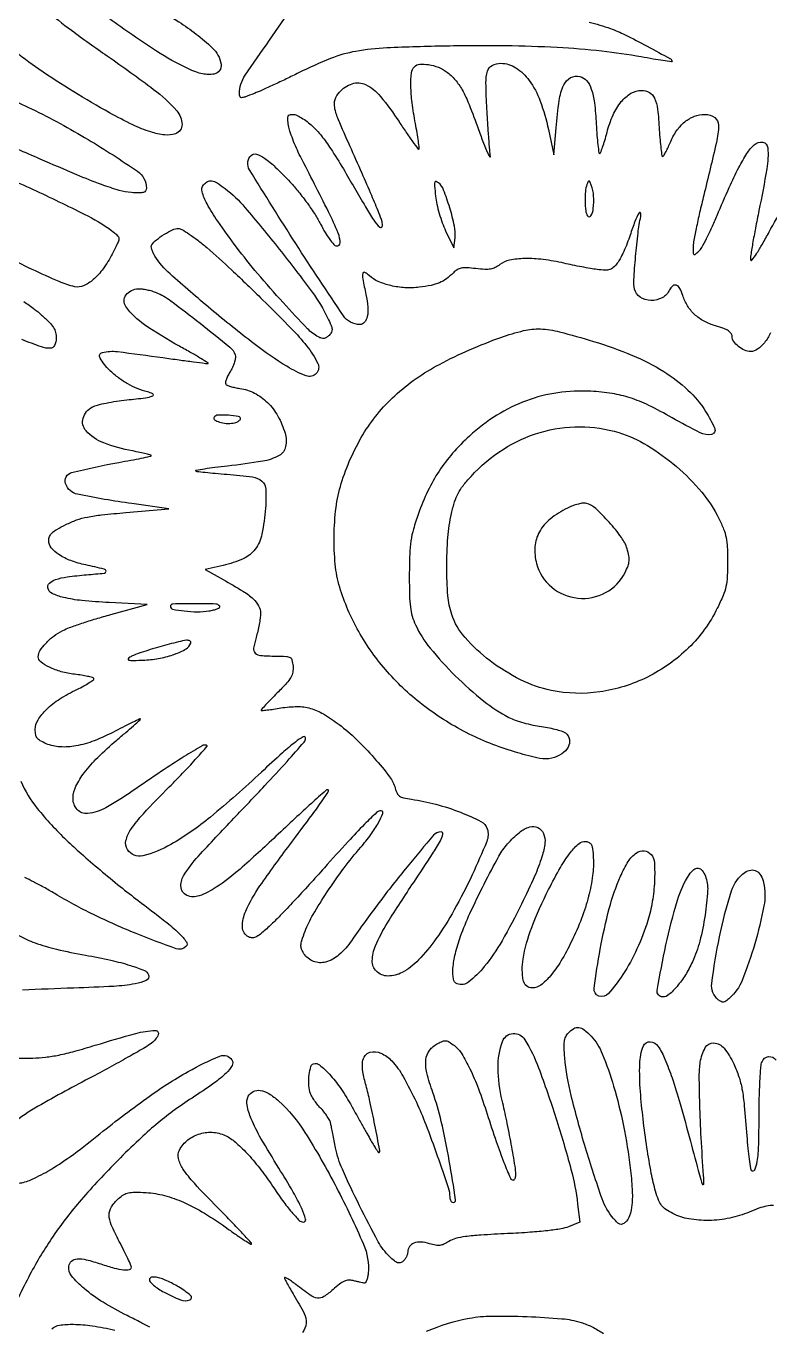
# Model space of a CAD drawing. Header units: inches. Extents: x 0 to 5940, y 0 to 4205.
# Drawn here: x 5421.95 to 5439.72, y 759.13 to 790.22 of the extents above; entities that cross this region are included whole.
import ezdxf

# ---------------------------------------------------------------- set-up
doc = ezdxf.new("R2010")
doc.units = ezdxf.units.IN
doc.header["$LTSCALE"] = 50
doc.header["$MEASUREMENT"] = 0
doc.layers.get('0').update_dxf_attribs({"color": 1})

# ---------------------------------------------------------------- blocks, each defined once
blk = doc.blocks.new('JACZ-COO-GE-001-CAR-LOGO-R00')
at = {"color": 8}
for points in [[(5024.94, 3268.56, -0.03078), (5032.07, 3266.46, -0.028119), (5036.94, 3264.38, -0.007978), (5044.27, 3260.59, -0.002252), (5052.02, 3256.4, -0.273939), (5052.57, 3255.47, -0.457847), (5052.44, 3255.36, -0.000944), (5049.56, 3255.79, -0.004805), (5046.25, 3256.32, -0.002858), (5042.32, 3257.02, 0.018453), (5029.2, 3258.92, 0.013), (5014.35, 3260.13, 0.011247), (4997.26, 3260.69, 0.007121), (4977.33, 3260.62, 0.006005), (4957.66, 3260.02, 0.034361), (4947.28, 3258.87, 0.049683), (4938.9, 3256.47, 0.02133), (4928.27, 3251.71, -0.003744), (4924.15, 3249.69, -0.003446), (4919.89, 3247.68, -0.003441), (4916.07, 3245.93, -0.011374), (4913.52, 3244.86, -0.004883), (4910.35, 3243.65, -0.083217), (4909.26, 3243.44, -0.314959), (4908.75, 3243.77, -0.093807), (4908.57, 3244.74, -0.151324), (4910.49, 3250.93, -0.004254), (4926.65, 3274.09, -0.009052)], [(4835.22, 3282.19, 0.085813), (4838.04, 3278.21, 0.020638), (4844.01, 3272.71, 0.016762), (4852.64, 3265.88, 0.00729), (4864.52, 3257.38, -0.009701), (4879.99, 3246.19, -0.051218), (4887.66, 3239.08, -0.175788), (4889.44, 3234.54, -0.325456), (4887.3, 3231.45, -0.111597), (4883.7, 3231.03, -0.049753), (4879.01, 3232.02, -0.03577), (4873.03, 3234.39, -0.014857), (4865.31, 3238.41, -0.021971), (4841.81, 3252.9, -0.042438), (4824.67, 3266.81, -0.055171)], [(5085.4, 3165.1, -0.056594), (5083.32, 3161.79, -0.069763), (5081.01, 3159.61, -0.155793), (5078.74, 3158.88, -0.106442), (5076.73, 3159.31, -0.065074), (5074.67, 3160.59, -0.067469), (5073.09, 3162.27, -0.155544), (5072.57, 3163.91, 0.150545), (5072.26, 3164.91, 0.101526), (5071.39, 3165.76, 0.056427), (5069.79, 3166.54, 0.015003), (5067.07, 3167.42, -0.052261), (5063.23, 3168.99, -0.063956), (5060.07, 3171.24, -0.066883), (5057.7, 3174.12, -0.065605), (5056.15, 3177.54, 0.049838), (5055.18, 3179.86, 0.170669), (5054, 3180.94, 0.280718), (5052.8, 3180.76, 0.112887), (5051.76, 3179.4, -0.16487), (5049.31, 3176.79, -0.129708), (5045.51, 3175.89, -0.139449), (5041.97, 3177, -0.195974), (5040.11, 3179.7, -0.069412), (5039.87, 3182.75, -0.00604), (5040.44, 3190.5, -0.008584), (5041.25, 3198.36, -0.023288), (5042.17, 3203.88, 0.138009), (5042.1, 3205.06, 0.64322), (5041.62, 3205.11, 0.038102), (5040.22, 3202.17, 0.012802), (5038.63, 3197.68, -0.014608), (5037.64, 3194.92, -0.013756), (5036.47, 3192.17, -0.013865), (5035.3, 3189.79, -0.045501), (5034.35, 3188.32, -0.038256), (5033.01, 3186.87, -0.112028), (5031.84, 3186.18, -0.088449), (5030.33, 3185.99, -0.018421), (5027.66, 3186.22, -0.011112), (5025.44, 3186.54, -0.0048), (5022.51, 3187.06, -0.004747), (5019.39, 3187.67, -0.006272), (5016.57, 3188.29, 0.02581), (5009.71, 3189.52, 0.036562), (5003.52, 3189.85, 0.042341), (4998.47, 3189.32, 0.11983), (4995.28, 3187.86, -0.047858), (4993.69, 3186.85, -0.076409), (4992.18, 3186.34, -0.056195), (4990.26, 3186.23, -0.01566), (4987.26, 3186.48, 0.013962), (4984.22, 3186.76, 0.061766), (4982.42, 3186.64, 0.092965), (4981.09, 3186.13, 0.057313), (4979.77, 3185.08, -0.038523), (4977.45, 3183.09, -0.058119), (4975.14, 3181.78, -0.049846), (4972.34, 3180.92, -0.020796), (4968.42, 3180.29, -0.043507), (4963.67, 3180.15, -0.042694), (4958.94, 3180.83, -0.045747), (4954.79, 3182.2, -0.084363), (4951.82, 3184.14, 0.066716), (4950.28, 3185.23, 0.504642), (4949.6, 3184.9, 0.092845), (4949.61, 3183.1, 0.005797), (4950.66, 3177.87, -0.030383), (4951.3, 3173.68, -0.072608), (4951.13, 3170.54, -0.124653), (4950.2, 3168.61, -0.222199), (4948.64, 3167.88, -0.248685), (4943.19, 3170.77, -0.006312), (4927.32, 3194.81, -0.00557), (4911.92, 3219.41, -0.346357), (4912.49, 3224.2, -0.280999), (4914.2, 3224.61, -0.072988), (4916.85, 3223.31, -0.04156), (4920.49, 3220.34, -0.013006), (4925.44, 3215.31, -0.017892), (4928.26, 3212.05, -0.013184), (4931.16, 3208.26, -0.013387), (4933.75, 3204.48, -0.025711), (4935.58, 3201.3, 0.015816), (4937.09, 3198.53, 0.024345), (4938.6, 3196.25, 0.024506), (4939.95, 3194.58, 0.164387), (4940.87, 3194.06, 0.472784), (4942.08, 3195.07, 0.094718), (4941.45, 3198.25, 0.020779), (4938.2, 3205.45, 0.001699), (4928.84, 3223.88, -0.01405), (4927.52, 3226.64, -0.012682), (4926.32, 3229.57, -0.012822), (4925.37, 3232.25, -0.038858), (4924.91, 3234.13, -0.013961), (4924.62, 3236.31, -0.124538), (4924.76, 3237.26, -0.236057), (4925.3, 3237.73, -0.063004), (4926.46, 3237.88, -0.111153), (4927.56, 3237.63, -0.02655), (4929.22, 3236.73, -0.025996), (4931.07, 3235.47, -0.023147), (4932.84, 3233.98, -0.038741), (4935.84, 3230.75, -0.022317), (4938.94, 3226.45, -0.012164), (4943.15, 3219.69, -0.002287), (4950.48, 3207.13, 0.014806), (4953.25, 3202.63, 0.063889), (4955.3, 3200.25, 0.561615), (4956.06, 3200.48, 0.138019), (4956.03, 3202.13, 0.02396), (4955, 3205.05, 0.003569), (4952.6, 3210.81, 0.003543), (4949.38, 3218.23, 0.001881), (4945.3, 3227.38, -0.00598), (4941.5, 3236.1, -0.051864), (4940.26, 3240.14, -0.125043), (4940.41, 3242.82, -0.106367), (4941.82, 3245.28, -0.131512), (4946.12, 3248.1, -0.19704), (4950.55, 3247.79, -0.106558), (4955.52, 3243.84, -0.026715), (4961.68, 3235.45, 0.00432), (4964.1, 3231.82, 0.007302), (4966.2, 3228.82, 0.002179), (4968.04, 3226.3, 0.459013), (4968.31, 3226.28, 0.231512), (4968.43, 3226.63, 0.002924), (4968.12, 3228.97, 0.007828), (4967.7, 3231.7, 0.004962), (4967.13, 3234.88, -0.015091), (4966.04, 3241.75, -0.027693), (4965.63, 3247.39, -0.03144), (4965.83, 3251.67, -0.167931), (4966.82, 3253.76, -0.182568), (4968.58, 3254.57, -0.057121), (4971.55, 3254.45, -0.053644), (4974.78, 3253.59, -0.068189), (4977.48, 3252.09, -0.055093), (4980.37, 3249.4, -0.051037), (4982.68, 3246.07, -0.032109), (4985, 3241.15, -0.008005), (4988.15, 3232.81, 0.005029), (4989.84, 3228.26, 0.013359), (4991.16, 3225.06, 0.045372), (4991.87, 3223.78, 0.793042), (4992.13, 3223.88, -0.01411), (4991.89, 3225.93, -0.002284), (4991.58, 3229.94, -0.002519), (4991.25, 3234.66, -0.002213), (4990.95, 3239.59, -0.009247), (4990.62, 3248.38, -0.077835), (4991.16, 3252.3, -0.200982), (4992.71, 3254.18, -0.121957), (4995.54, 3254.88, -0.143615), (5000.59, 3253.4, -0.094089), (5005.02, 3249.21, -0.068366), (5008.67, 3242.32, -0.034645), (5011.42, 3232.88), (5013.26, 3224.38), (5013.97, 3233.38, -0.016456), (5015, 3242.49, -0.071953), (5016.54, 3247.68, -0.159257), (5018.8, 3250.11, -0.190369), (5021.89, 3250.51, -0.158013), (5024.13, 3249.11, -0.092145), (5025.7, 3246.32, -0.053739), (5026.74, 3241.76, -0.016073), (5027.34, 3234.63, 0.006183), (5027.57, 3230.89, 0.010228), (5027.88, 3227.74, 0.004142), (5028.21, 3225.12, 0.375587), (5028.48, 3224.88, 0.311474), (5028.8, 3225.09, 0.006705), (5029.47, 3226.94, 0.012948), (5030.2, 3229.21, 0.008067), (5030.94, 3231.9, -0.041654), (5032.95, 3237.68, -0.067194), (5035.69, 3242.11, -0.085415), (5038.91, 3244.91, -0.136577), (5042.4, 3245.88, -0.130625), (5045.02, 3245.18, -0.158287), (5046.73, 3243.31, -0.077033), (5047.74, 3239.63, -0.014706), (5048.34, 3232.69, 0.006485), (5048.58, 3229.31, 0.010722), (5048.88, 3226.47, 0.004543), (5049.2, 3224.1, 0.374399), (5049.46, 3223.88, 0.26045), (5049.77, 3224.06, 0.011244), (5050.43, 3225.2, 0.016724), (5051.16, 3226.65, 0.010872), (5051.92, 3228.37, -0.05183), (5054.07, 3232.38, -0.072145), (5056.82, 3235.39, -0.081184), (5060.03, 3237.24, -0.090596), (5063.54, 3237.88, -0.157163), (5066.77, 3236.84, -0.24536), (5068.05, 3234.28, -0.053601), (5067.34, 3228.48, -0.003062), (5063.13, 3210.93, 0.004377), (5061.77, 3205.18, 0.005585), (5060.62, 3199.86, 0.004402), (5059.74, 3195.38, 0.046077), (5059.57, 3193.53, 0.008552), (5059.6, 3191.63, 0.245189), (5059.84, 3191.22, 0.325356), (5060.25, 3191.24, 0.013039), (5061.47, 3192.29, 0.08047), (5062.44, 3193.5, 0.009781), (5064.06, 3196.5, 0.011401), (5065.84, 3200.17, 0.00917), (5067.6, 3204.2, -0.006262), (5071.61, 3213.55, -0.015969), (5074.81, 3220.19, -0.021361), (5077.52, 3224.88, -0.063464), (5079.9, 3227.73, -0.232891), (5082.77, 3228.6, -0.346213), (5084.45, 3226.75, -0.060346), (5084.12, 3219.75, -0.008913), (5081.49, 3205.81, 0.003916), (5080.34, 3200, 0.005674), (5079.41, 3194.85, 0.00305), (5078.71, 3190.49, 0.090421), (5078.74, 3189.37, 0.645923), (5079.15, 3189.28, 0.014336), (5080.69, 3191.47, 0.015176), (5082.64, 3194.64, 0.007806), (5084.91, 3198.72, -0.010107), (5089.78, 3207.4, -0.032897)], [(4821.91, 3246.83, -0.032563), (4839.38, 3239.71, -0.022531), (4858.16, 3229.52, -0.015091), (4874.61, 3218.92, -0.246904), (4877.57, 3213.3, -0.145657), (4877.31, 3212.41, -0.17805), (4876.62, 3211.9, -0.076054), (4875.24, 3211.71, -0.012566), (4872.57, 3211.82, -0.055036), (4868.55, 3212.54, -0.016652), (4862.65, 3214.49, -0.011691), (4854.41, 3217.75, -0.003691), (4842.25, 3223, 0.006298), (4827.15, 3229.41, 0.018519)], [(4836.82, 3175.53, -0.00911), (4840.27, 3173.04, -0.021589), (4842.71, 3171.04, -0.015062), (4845.26, 3168.61, -0.055349), (4846.64, 3166.87, -0.080326), (4847.34, 3165.23, -0.059852), (4847.57, 3163.29, -0.111728), (4847.03, 3160.9, -0.279488), (4845.59, 3159.95, -0.094165), (4842.67, 3160.4, -0.009543), (4836.07, 3162.88, -0.020927)], [(4823.32, 3220.1, -0.009938), (4840.94, 3212.36, -0.009283), (4858.1, 3204.03, -0.047217), (4867.06, 3198.35, -0.061108), (4868.15, 3197.26, -0.200539), (4868.42, 3196.3, -0.08381), (4868.01, 3194.93, -0.005886), (4866.18, 3191.34, -0.035306), (4863.17, 3186.45, -0.057084), (4859.89, 3182.85, -0.073747), (4856.66, 3180.77, -0.163021), (4853.78, 3180.47, -0.046059), (4848.58, 3182.16, -0.008876), (4839.55, 3186.23, -0.010072), (4830.19, 3190.88, -0.019114)], [(4835.83, 3015.77, 0.07302), (4841.25, 3006.68, 0.030212), (4850.97, 2996.11, 0.011146), (4855.82, 2991.64, 0.005554), (4862.16, 2986.19, 0.00551), (4868.84, 2980.69, 0.008075), (4874.86, 2976, -0.005089), (4883.77, 2969.15, -0.02529), (4888.53, 2965, -0.047403), (4890.9, 2962.24, -0.364955), (4890.76, 2960.67, -0.290382), (4887.44, 2959.93, -0.00962), (4874.22, 2964.97, -0.017691), (4860, 2971.3, -0.020941), (4847.07, 2978.3, 0.007763), (4843.36, 2980.44, 0.010572), (4839.95, 2982.24, 0.007688), (4837.06, 2983.63, 0.108913)], [(4835.12, 2964.36, 0.039109), (4840.5, 2961.91, 0.02964), (4847.65, 2959.79, 0.013194), (4857.27, 2957.8, -0.010238), (4865.76, 2956.1, -0.021561), (4872.25, 2954.37, -0.021652), (4876.92, 2952.67, -0.21788), (4878.3, 2951.2, -0.376752), (4877.55, 2949.41, -0.069706), (4873.87, 2948.23, -0.029855), (4866.71, 2947.41, -0.005451), (4853.38, 2946.84, 0.005195), (4836.3, 2946.12, 0.087247)], [(4835.27, 2923.51, 0.008795), (4839.74, 2923.52, 0.025258), (4843.96, 2923.81, 0.020839), (4848.42, 2924.53, 0.016448), (4853.71, 2925.81, 0.007383), (4860.57, 2927.8, -0.007553), (4874.06, 2931.73, -0.057809), (4880.57, 2932.73, -0.5523), (4881.53, 2931.32, -0.12794), (4879.32, 2928.5, -0.03059), (4877.21, 2927.09, -0.003371), (4872.18, 2924.19, -0.004105), (4866.13, 2920.83, -0.003309), (4859.57, 2917.31, 0.006744), (4841.53, 2907.47, 0.044768), (4833.09, 2901.67, 0.098832)], [(4834.41, 2881.88, 0.102952), (4838.72, 2882.78, 0.029787), (4844.81, 2885.87, 0.024591), (4852.27, 2890.74, 0.012857), (4861.07, 2897.48, -0.013579), (4877.7, 2910.17, -0.027663), (4891.53, 2919.03, -0.030288), (4902.08, 2924.18, -0.367982), (4906.06, 2922.9, -0.276068), (4906.09, 2921.01, -0.071024), (4904.12, 2918.51, -0.036903), (4900.03, 2915.13, -0.008974), (4892.78, 2910.2, 0.013054), (4886.42, 2905.79, 0.016614), (4880.8, 2901.38, 0.01483), (4875.01, 2896.22, 0.00767), (4868.07, 2889.44, 0.017202), (4855.86, 2876.28, 0.028196), (4846.57, 2864.24, 0.028824), (4838.83, 2851.42, 0.019032), (4831.39, 2835.91)], [(5086.34, 2874.42, 0.04398), (5084.06, 2874.18, 0.036198), (5081.52, 2873.48, 0.01584), (5078.26, 2872.21, -0.050778), (5071.81, 2870.2, -0.045243), (5064.82, 2869.43, -0.047329), (5058.19, 2869.93, -0.076619), (5052.85, 2871.72, -0.029784), (5050.51, 2873.1, -0.079517), (5049.09, 2874.43, -0.072524), (5048.09, 2876.2, -0.021824), (5047.1, 2879.14, -0.024077), (5045.68, 2885.1, -0.008706), (5044.22, 2893.69, -0.008573), (5042.94, 2903.22, -0.009754), (5042.05, 2912.38, -0.02651), (5041.83, 2921.59, -0.086633), (5043.04, 2927.54, -0.326907), (5045.29, 2928.97, -0.235068), (5047.96, 2927.41, -0.04536), (5050.21, 2923.18, -0.017686), (5052.57, 2916.97, -0.01273), (5055.28, 2908.31, -0.004611), (5058.69, 2895.88, 0.001086), (5061.7, 2884.6, 0.025355), (5062.72, 2881.45, 0.815149), (5063.12, 2881.52, 0.028518), (5063.07, 2884.38, -0.004602), (5062.28, 2896.94, -0.006325), (5061.81, 2908.25, -0.005902), (5061.65, 2917.52, -0.038518), (5061.99, 2922.17, -0.089709), (5063.63, 2926.99, -0.28723), (5066.47, 2928.56, -0.214031), (5069.89, 2926.8, -0.059771), (5073.13, 2921.56, -0.028158), (5074.82, 2917.3, -0.035648), (5075.86, 2913.2, -0.021784), (5076.62, 2907.66, -0.004263), (5077.45, 2897.62, 0.005674), (5077.81, 2893.44, 0.008514), (5078.23, 2889.81, 0.004263), (5078.66, 2886.76, 0.16062), (5078.97, 2886.15, 0.515564), (5080.12, 2886.34, 0.077327), (5080.94, 2889.01, 0.028856), (5081.42, 2894.62, 0.006763), (5081.55, 2904.06, -0.005729), (5081.63, 2910.26, -0.007583), (5081.85, 2915.89, -0.005642), (5082.16, 2920.59, -0.071755), (5082.55, 2922.31, -0.280677), (5084.71, 2924, -0.281979), (5087.19, 2922.84, -0.062034)], [(4846.14, 2833.31, -0.163322), (4848.64, 2834.55, -0.039325), (4853.33, 2834.83, -0.032362), (4859.53, 2834.31, -0.017193), (4867.12, 2832.9, 0.010943)], [(4878.73, 2833.83, 0.006326), (4875.24, 2835.68, 0.004222), (4871.2, 2837.72, -0.023273), (4863.17, 2842.16, -0.037586), (4856.85, 2846.73, -0.044108), (4852.66, 2850.96, -0.21159), (4851.75, 2854.16, -0.178613), (4852.66, 2855.84, -0.163919), (4854.49, 2856.61, -0.079388), (4857.58, 2856.35, -0.020189), (4862.41, 2854.93, 0.014006), (4866.82, 2853.58, 0.040268), (4869.96, 2852.98, 0.071919), (4871.92, 2853.05, 0.362634), (4872.57, 2853.83, 0.106054), (4872.43, 2854.47, 0.003852), (4871.39, 2856.75, 0.006904), (4870.08, 2859.44, 0.004772), (4868.54, 2862.44, -0.019126), (4865.88, 2867.99, -0.098689), (4865.17, 2871.3, -0.149425), (4865.93, 2873.92, -0.064004), (4868.33, 2876.73, -0.047101), (4870, 2877.99, -0.08431), (4871.59, 2878.62, -0.055975), (4873.72, 2878.84, -0.011509), (4877.5, 2878.7, -0.050605), (4883.62, 2877.72, -0.039536), (4889.98, 2875.48, -0.033091), (4896.92, 2871.83, -0.018749), (4904.82, 2866.56, 0.00522), (4907.79, 2864.46, 0.009246), (4910.29, 2862.8, 0.004214), (4912.36, 2861.51, 0.586426), (4912.57, 2861.62, 0.189115), (4912.4, 2862.06, 0.001018), (4909.21, 2865.49, 0.004228), (4905.51, 2869.37, 0.002647), (4901.13, 2873.86, -0.008154), (4893.55, 2881.79, -0.040633), (4889.75, 2886.63, -0.083824), (4888.22, 2890.07, -0.187405), (4888.56, 2892.87, -0.104411), (4891.4, 2896.24, -0.095416), (4895.45, 2898.31, -0.094098), (4900.03, 2898.75, -0.098196), (4904.37, 2897.46, -0.063741), (4907.56, 2895.22, -0.022485), (4911.53, 2891.27, -0.021148), (4915.69, 2886.33, -0.018971), (4919.58, 2880.88, 0.011425), (4922.93, 2876.02, 0.020351), (4925.95, 2872.2, 0.018682), (4928.49, 2869.45, 0.199394), (4929.87, 2868.88, 0.497212), (4930.59, 2869.84, 0.038273), (4929.29, 2873.39, 0.024445), (4926.45, 2878.9, 0.007647), (4921.66, 2886.88, -0.008226), (4915.73, 2896.76, -0.030444), (4912.49, 2903.27, -0.049777), (4911.08, 2907.8, -0.175272), (4911.51, 2910.77, -0.154298), (4913.18, 2912.4, -0.155818), (4915.47, 2912.76, -0.102296), (4918.33, 2911.7, -0.043948), (4921.6, 2909.23, -0.069486), (4930.38, 2898.75, -0.020031), (4940.88, 2880.36, -0.017059), (4949.85, 2861.51, -0.127013), (4951.4, 2851.79, -0.028527), (4951.2, 2850.49, -0.046098), (4950.87, 2849.43, -0.05973), (4950.47, 2848.72, -0.283995), (4950.05, 2848.55, -0.011466), (4949.49, 2848.66, -0.002626), (4948.56, 2848.87, -0.002714), (4947.48, 2849.12, -0.002642), (4946.4, 2849.39, 0.074703), (4944.87, 2849.53, 0.092405), (4943.49, 2849.2, 0.061592), (4941.92, 2848.25, 0.016934), (4939.72, 2846.4, -0.038641), (4936.68, 2844.05, -0.181252), (4934.56, 2843.57, -0.119526), (4932.15, 2844.52, -0.012989), (4927.32, 2848.11, 0.011245), (4925.88, 2849.18, 0.021531), (4924.67, 2849.97, 0.022814), (4923.77, 2850.45, 0.550616), (4923.57, 2850.32, 0.119062), (4923.68, 2849.85, 0.005063), (4924.49, 2848.31, 0.008445), (4925.51, 2846.51, 0.005887), (4926.71, 2844.5, -0.019646), (4930.12, 2838.43, -0.14113), (4930.75, 2835.17, -0.143951), (4929.55, 2832.1, -0.020713)], [(4970.86, 2832.52, -0.059348), (4985.14, 2836.88, -0.0423), (4992.58, 2837.57, -0.011719), (5004.31, 2837.4, -0.010964), (5015.92, 2836.7, -0.055594), (5022.27, 2835.46, -0.040284), (5025.97, 2833.96, -0.030758), (5029.75, 2831.77, -0.026169)]]:
    blk.add_lwpolyline(points, format="xyb", dxfattribs=at)
for points in [[(4851.74, 3290.01, -0.019032), (4854.16, 3288.85, -0.00361), (4858.47, 3286.55, -0.00385), (4863.47, 3283.78, -0.003527), (4868.57, 3280.86, -0.011059), (4888.39, 3268.72, -0.045218), (4899.51, 3260.06, -0.162833), (4902.44, 3254.65, -0.410518), (4900.13, 3251.32, -0.049505), (4898.21, 3251.16, -0.048092), (4896.27, 3251.37, -0.039013), (4894.09, 3252, -0.01839), (4891.38, 3253.14, -0.036991), (4880.96, 3258.94, -0.009704), (4865.19, 3269.76, -0.006072), (4849.57, 3281.22, -0.108989), (4845.55, 3285.92, -0.063093), (4844.78, 3287.92, -0.078356), (4844.62, 3289.9, -0.112207), (4845.06, 3291.34, -0.268811), (4845.99, 3291.88, -0.067093), (4846.79, 3291.77, -0.011582), (4848.26, 3291.33, -0.01242), (4849.97, 3290.72, -0.010824)], [(4903.81, 3213.13, -0.053778), (4910.39, 3206.88, -0.008298), (4921.81, 3192.95, -0.00878), (4932.77, 3178.62, -0.045728), (4937.91, 3170.12, -0.010938), (4939.08, 3167.57, -0.081742), (4939.4, 3166.28, -0.15132), (4939.19, 3165.32, -0.066866), (4938.39, 3164.27, -0.049242), (4937.52, 3163.56, -0.109599), (4936.72, 3163.25, -0.110605), (4935.88, 3163.31, -0.050719), (4934.85, 3163.73, -0.07877), (4931.22, 3166.48, -0.00646), (4923.07, 3175.19, -0.009457), (4914.61, 3184.83, -0.014174), (4907.63, 3193.59, -0.00847), (4901.32, 3202.28, -0.030761), (4897.76, 3208.1, -0.049718), (4896.12, 3212.11, -0.250487), (4896.59, 3214.4, -0.095953), (4897.93, 3215.5, -0.169139), (4899.32, 3215.72, -0.098804), (4901.09, 3215.04, -0.020927)], [(5024.24, 3214.47, 0.070032), (5023.72, 3212.2, 0.026515), (5023.61, 3208.94, 0.024782), (5023.83, 3205.78, 0.112108), (5024.45, 3204.04, 0.561262), (5025.56, 3204.06, 0.103283), (5026.37, 3206.49, 0.047583), (5026.48, 3210.75, 0.075728), (5025.67, 3214.31, 0.009461), (5025.19, 3215.48, 0.266682), (5024.93, 3215.67, 0.328955), (5024.68, 3215.53, 0.012572)], [(4973.84, 3210.63, 0.029322), (4974.26, 3208.01, 0.016279), (4975.07, 3204.87, 0.01619), (4976.09, 3201.74, 0.025092), (4977.2, 3199.13), (4979.97, 3193.38), (4980.35, 3196.79, 0.080534), (4980.15, 3200.66, 0.020532), (4978.56, 3206.77, 0.018024), (4976.54, 3212.68, 0.129257), (4974.79, 3215.1, 0.120025), (4974.02, 3215.48, 0.414847), (4973.6, 3215.21, 0.073061), (4973.52, 3214, 0.005138)], [(4897.67, 3193.52, -0.011535), (4905.96, 3186.06, -0.005553), (4916.26, 3176.14, -0.004882), (4925.91, 3166.45, -0.025445), (4930.89, 3160.8, -0.051219), (4934.65, 3154.92, -0.318625), (4934.15, 3151.58, -0.29887), (4930.73, 3150.8, -0.048331), (4924.29, 3153.95, -0.026458), (4913.45, 3161.43, -0.009996), (4899.08, 3172.97, -0.007585), (4885.45, 3184.73, -0.069948), (4880.41, 3190.66, -0.032519), (4879.79, 3191.79, -0.041236), (4879.38, 3192.91, -0.046364), (4879.21, 3193.86, -0.173896), (4879.37, 3194.43, -0.075629), (4880.93, 3196.09, -0.028203), (4883.56, 3197.92, -0.026991), (4886.31, 3199.41, -0.107555), (4888.17, 3199.85, -0.136126), (4889.38, 3199.53, -0.015319), (4891.81, 3198.02, -0.01755), (4894.66, 3195.97, -0.012985)], [(4880.87, 3178.53, -0.060962), (4885.71, 3175.77, -0.007374), (4895.45, 3168.3, -0.004336), (4905.4, 3160.3, -0.145335), (4907.09, 3157.8, -0.100418), (4907.21, 3156.77, -0.045292), (4906.96, 3155.43, -0.039574), (4906.4, 3153.93, -0.030339), (4905.57, 3152.38, 0.021251), (4904.79, 3150.99, 0.029212), (4904.22, 3149.67, 0.029172), (4903.89, 3148.58, 0.199768), (4903.98, 3148.03, 0.159965), (4904.42, 3147.66, 0.021619), (4905.59, 3147.24, 0.023133), (4907.07, 3146.87, 0.017608), (4908.71, 3146.59, -0.086274), (4913.57, 3145.05, -0.076317), (4917.87, 3141.92, -0.069703), (4921.34, 3137.35, -0.054825), (4923.76, 3131.63, -0.126424), (4923.94, 3127.2, -0.213427), (4921.78, 3124.26, -0.088955), (4916.3, 3122.32, -0.013039), (4904.59, 3120.7, 0.003387), (4900.41, 3120.21, 0.005902), (4896.95, 3119.74, 0.001791), (4894.05, 3119.29, 0.613495), (4893.99, 3119.12, 0.169278), (4894.32, 3118.96, 0.00143), (4897.2, 3118.64, 0.004834), (4900.53, 3118.31, 0.003071), (4904.41, 3117.98, -0.013619), (4912.95, 3117.09, -0.148533), (4916.06, 3115.68, -0.204815), (4917.35, 3112.97, -0.029527), (4917.24, 3106.7, -0.030737), (4916.03, 3098.08, -0.109747), (4913.79, 3093.02, -0.12874), (4909.83, 3089.84, -0.049596), (4903.09, 3087.59), (4897.18, 3086.25), (4903.13, 3082.91, -0.009721), (4909.73, 3079.04, -0.047299), (4913.2, 3076.43, -0.090201), (4914.95, 3074.13, -0.119341), (4915.56, 3071.58, -0.031367), (4915.46, 3070.02, -0.012881), (4915.13, 3067.93, -0.012686), (4914.66, 3065.7, -0.015889), (4914.11, 3063.65, 0.032661), (4913.27, 3060.03, 0.246438), (4913.8, 3058.41, 0.176098), (4915.6, 3057.61, 0.016079), (4920.57, 3057.42, -0.008797), (4924.17, 3057.33, -0.121298), (4925.42, 3056.97, -0.206873), (4926.05, 3056.12, -0.033622), (4926.39, 3054.05, -0.067038), (4926.31, 3052.03, -0.090477), (4925.68, 3050.32, -0.052955), (4924.22, 3048.35, -0.010172), (4921.13, 3045.14, 0.004057), (4919.01, 3042.98, 0.006787), (4917.27, 3041.13, 0.001848), (4915.8, 3039.52, 0.418603), (4915.81, 3039.33, 0.211604), (4916.04, 3039.26, 0.001935), (4917.84, 3039.48, 0.006132), (4919.93, 3039.76, 0.003872), (4922.36, 3040.14, -0.038384), (4927.81, 3040.61, -0.071774), (4932.19, 3040.01, -0.065268), (4936.49, 3038.15, -0.026934), (4941.76, 3034.61, -0.030923), (4947.43, 3029.75, -0.019561), (4953.45, 3023.44, -0.016984), (4958.56, 3017.23, -0.100625), (4960.4, 3013.47, 0.046718), (4961.02, 3011.75, 0.132021), (4961.83, 3010.79, 0.0973), (4963.18, 3010.2, 0.018853), (4965.8, 3009.73, -0.02992), (4973.98, 3008.05, -0.027289), (4982.15, 3005.38, -0.023153), (4988.96, 3002.36, -0.202713), (4991.06, 2999.9, -0.175348), (4990.89, 2995.66, -0.012193), (4986.03, 2984.52, -0.018248), (4980.07, 2972.85, -0.027517), (4973.97, 2963.2, -0.035376), (4968.22, 2956.22, -0.07858), (4962.76, 2952.04, -0.126217), (4957.99, 2950.84, -0.197528), (4954.14, 2952.45, -0.207946), (4952.77, 2955.94, -0.091018), (4953.86, 2960.89, -0.040715), (4957.83, 2968.55, -0.007358), (4966.56, 2982.02, 0.002451), (4972.86, 2991.52, 0.021171), (4975.46, 2995.89, 0.068054), (4976.3, 2998.1, 0.48136), (4975.68, 2998.88, 0.21943), (4973.2, 2997.74, 0.004748), (4964.42, 2987.26, 0.010835), (4955.01, 2975.28, 0.010045), (4945.88, 2962.61, -0.060635), (4941.7, 2957.9, -0.114817), (4937.26, 2955.5, -0.160862), (4933.22, 2955.71, -0.156203), (4930.04, 2958.28, -0.049594), (4929.25, 2959.79, -0.108793), (4929.04, 2961.08, -0.067273), (4929.34, 2962.7, -0.010698), (4930.43, 2965.75, -0.041126), (4933.09, 2971.32, -0.014117), (4937.81, 2978.92, -0.014187), (4943.38, 2986.85, -0.018716), (4948.92, 2993.73, 0.020651), (4952.32, 2997.98, 0.03055), (4954.9, 3001.99, 0.037924), (4956.31, 3005.04, 0.523798), (4955.73, 3005.88, 0.190025), (4954.2, 3005.27, 0.009142), (4950.18, 3001.38, 0.01081), (4944.71, 2995.64, 0.003449), (4936.82, 2986.88, -0.00337), (4931.82, 2981.32, -0.003292), (4926.7, 2975.79, -0.003243), (4922.15, 2970.99, -0.012348), (4919.22, 2968.09, -0.008496), (4916.02, 2965.18, -0.054336), (4914.24, 2963.92, -0.120526), (4912.9, 2963.56, -0.129779), (4911.58, 2963.87, -0.271378), (4909.58, 2967.14, -0.110252), (4910.66, 2972.45, -0.046491), (4915.38, 2980.84, -0.009677), (4925.28, 2994.55, 0.001211), (4932.85, 3004.68, 0.009188), (4936.32, 3009.53, 0.01334), (4938.17, 3012.38, 0.587543), (4937.89, 3012.87, 0.183391), (4937.33, 3012.66, 0.000813), (4932.5, 3008.33, 0.003724), (4927.04, 3003.33, 0.002324), (4920.71, 2997.39, -0.008727), (4908.75, 2986.47, -0.03434), (4900.83, 2980.4, -0.06008), (4895.15, 2977.55, -0.195658), (4891.02, 2977.72, -0.2658), (4889.11, 2980.37, -0.164417), (4889.98, 2984.22, -0.047818), (4894.84, 2990.7, -0.00616), (4906.68, 3003.38, 0.002415), (4917, 3014.27, 0.005997), (4924.42, 3022.36, 0.002709), (4930.07, 3028.74, 0.181717), (4930.57, 3030.08, 0.573234), (4929.82, 3030.52, 0.036374), (4927.19, 3028.79, 0.019287), (4922.86, 3025.17, 0.004513), (4915.88, 3018.76, -0.01515), (4898.87, 3003.79, -0.041791), (4885.77, 2994.68, -0.070576), (4876.39, 2990.9, -0.324207), (4871.27, 2992.97, -0.200039), (4870.78, 2995.94, -0.08956), (4872.38, 2999.63, -0.041119), (4876.58, 3004.92, -0.007694), (4885.18, 3013.83, 0.004898), (4890.26, 3019.04, 0.008486), (4894.37, 3023.49, 0.003214), (4897.7, 3027.26, 0.535233), (4897.58, 3027.71, 0.217338), (4896.14, 3027.55, 0.005101), (4890.15, 3023.93, 0.009275), (4882.6, 3019.05, 0.004191), (4872.87, 3012.4, -0.025375), (4864.09, 3006.92, -0.098634), (4858.02, 3004.97, -0.245053), (4854.56, 3006.3, -0.190497), (4853.17, 3010.15, -0.106514), (4854.14, 3014.05, -0.047981), (4856.91, 3018.57, -0.037116), (4861.39, 3023.68, -0.018904), (4867.72, 3029.44, 0.002535), (4870.73, 3032.01, 0.004083), (4873.26, 3034.23, 0.000875), (4875.46, 3036.19, 0.213115), (4875.57, 3036.43, 0.550335), (4875.44, 3036.51, 0.001372), (4873.12, 3035.41, 0.005501), (4870.42, 3034.08, 0.003211), (4867.22, 3032.43, -0.026901), (4860.2, 3029.22, -0.04848), (4854.12, 3027.49, -0.060067), (4848.85, 3027.17, -0.084298), (4844.26, 3028.24, -0.026003), (4842.26, 3029.2, -0.102966), (4841.23, 3030.07, -0.12214), (4840.73, 3031.21, -0.043642), (4840.57, 3032.98, -0.141589), (4841.5, 3036.19, -0.060773), (4844.34, 3039.67, -0.048893), (4848.74, 3043.14, -0.031038), (4854.46, 3046.33, 0.012133), (4856.74, 3047.48, 0.020424), (4858.58, 3048.58, 0.015749), (4859.95, 3049.53, 0.38939), (4860.03, 3049.94, 0.190308), (4859.6, 3050.26, 0.011093), (4857.98, 3050.67, 0.015547), (4855.98, 3051.05, 0.010722), (4853.7, 3051.36, -0.037825), (4849.26, 3052.22, -0.045945), (4845.3, 3053.71, -0.052366), (4842.42, 3055.49, -0.231798), (4841.57, 3057.23, -0.144656), (4842.15, 3059.2, -0.044082), (4844.08, 3061.67, -0.041857), (4846.74, 3064.08, -0.04525), (4849.71, 3065.95, -0.031279), (4851.97, 3066.93, -0.006595), (4856.04, 3068.34, -0.006885), (4860.81, 3069.85, -0.00648), (4865.73, 3071.26), (4877.8, 3074.56), (4865.22, 3075.23, -0.011112), (4856.1, 3075.92, -0.034223), (4850, 3076.95, -0.052669), (4846.17, 3078.3, -0.238206), (4844.76, 3080.13, -0.262631), (4845.29, 3081.7, -0.102009), (4847.34, 3082.9, -0.048642), (4851.23, 3083.81, -0.012366), (4857.68, 3084.51, 0.004809), (4863.62, 3085.06, 0.41065), (4864.14, 3085.7, 0.323922), (4863.52, 3086.41, 0.004163), (4857.38, 3087.78, -0.035545), (4852.4, 3089.22, -0.057885), (4848.48, 3091.21, -0.075653), (4845.93, 3093.51, -0.172816), (4845.07, 3095.92, -0.104405), (4845.36, 3097.29, -0.101094), (4846.18, 3098.45, -0.058257), (4847.79, 3099.64, -0.013781), (4850.73, 3101.21, -0.030181), (4854.36, 3102.76, -0.036041), (4857.94, 3103.75, -0.023405), (4862.69, 3104.48, -0.005446), (4870.73, 3105.24), (4885.07, 3106.45), (4872.73, 3108.21, -0.013716), (4854.67, 3111.31, -0.274004), (4850.67, 3114.9, -0.429852), (4852.7, 3118.54, -0.018937), (4868.43, 3121.94, 0.002724), (4872.43, 3122.67, 0.004268), (4875.87, 3123.35, 0.001264), (4878.83, 3123.97, 0.14533), (4879.18, 3124.16, 0.573348), (4879.13, 3124.34, 0.005805), (4877.5, 3124.78, 0.010956), (4875.44, 3125.26, 0.006143), (4872.93, 3125.76, -0.045898), (4863.37, 3128.44, -0.117356), (4857.48, 3132.47, -0.264133), (4856.53, 3136.69, -0.202304), (4859.61, 3140.4, -0.055593), (4861.27, 3141.04, -0.012875), (4864.18, 3141.72, -0.013136), (4867.59, 3142.33, -0.012514), (4871.09, 3142.77, 0.005802), (4877.26, 3143.47, 0.062905), (4879.68, 3144.09, 0.624249), (4879.73, 3144.74, 0.074656), (4877.94, 3145.47, -0.035156), (4874.56, 3146.54, -0.035885), (4871.39, 3148.06, -0.034228), (4868.34, 3150.1, -0.026836), (4865.32, 3152.69, -0.067796), (4862.15, 3156.69, -0.506603), (4862.95, 3158.57, -0.088131), (4867.93, 3158.85, -0.005161), (4883.04, 3156.86, 0.000984), (4888.47, 3156.1, 0.001476), (4893.21, 3155.46, 0.000589), (4897.28, 3154.93, 0.033269), (4898.04, 3154.88, 0.749503), (4898.1, 3155.08, 0.004507), (4895.69, 3156.57, 0.007353), (4892.54, 3158.43, 0.003917), (4888.59, 3160.63, -0.024835), (4877, 3167.76, -0.087191), (4870.76, 3173.87, -0.328995), (4870.81, 3177.72, -0.227045), (4874.85, 3179.8, -0.039426), (4876.15, 3179.73, -0.019802), (4877.77, 3179.46, -0.019531), (4879.43, 3179.04, -0.02731)], [(5026.42, 3162.25, -0.025114), (5039.4, 3157.6, -0.040909), (5049.8, 3152.23, -0.048213), (5057.85, 3146.05, -0.063765), (5063.74, 3138.95, -0.040267), (5066.77, 3133.2, -0.479319), (5065.74, 3131.27, -0.165233), (5061.91, 3131.81, -0.012522), (5052.57, 3136.83, 0.015659), (5044.81, 3140.94, 0.035174), (5038.64, 3143.44, 0.039512), (5032.65, 3144.88, 0.025436), (5025.53, 3145.63, 0.049675), (5014.53, 3145.15, 0.052619), (5004.07, 3142.49, 0.05175), (4994.24, 3137.65, 0.045316), (4985.13, 3130.71, 0.027837), (4979.53, 3124.98, 0.034035), (4975, 3119.01, 0.033783), (4971.29, 3112.45, 0.026754), (4968.17, 3104.92, 0.014077), (4966.5, 3099.74, 0.033863), (4965.64, 3095.81, 0.028517), (4965.24, 3091.42, 0.007585), (4965.11, 3084.38, 0.006208), (4965.17, 3077.74, 0.025739), (4965.46, 3073.74, 0.040014), (4966.08, 3070.74, 0.037283), (4967.18, 3067.82, 0.063652), (4972.02, 3060.1, 0.02564), (4980.42, 3050.89, 0.025801), (4989.89, 3042.43, 0.052205), (4998.28, 3037.01, 0.033295), (5000.35, 3036.13, 0.014874), (5003.19, 3035.23, 0.014648), (5006.25, 3034.46, 0.019245), (5009.09, 3033.95, -0.013376), (5011.73, 3033.5, -0.016012), (5014.18, 3032.94, -0.014824), (5016.2, 3032.34, -0.094078), (5017.14, 3031.82, -0.178886), (5018.39, 3029.66, -0.168606), (5017.97, 3027.13, -0.124808), (5015.85, 3024.84, -0.084156), (5012.57, 3023.42, -0.111591), (5008.54, 3023.35, -0.019992), (5001.19, 3025.18, -0.021571), (4992.93, 3027.99, -0.022538), (4985.06, 3031.46, -0.046656), (4970.26, 3040.62, -0.050369), (4957.82, 3052.15, -0.05193), (4948.26, 3065.59, -0.056075), (4941.96, 3080.38, -0.048489), (4940.46, 3088.01, -0.027757), (4940.07, 3097.41, -0.027624), (4940.73, 3106.9, -0.043593), (4942.44, 3114.88, -0.059875), (4949.69, 3131.18, -0.072841), (4960.24, 3144.13, -0.064462), (4975.14, 3154.61, -0.035536), (4995.57, 3163.57, -0.025865), (5003.16, 3165.84, -0.070531), (5008.73, 3166.39, -0.052945), (5015.09, 3165.44, -0.009968)], [(4900.12, 3136.96, 0.402627), (4900.3, 3136.12, 0.075635), (4901.87, 3135.37, 0.054907), (4904.18, 3134.95, 0.056596), (4906.51, 3135.05, 0.041161), (4907.34, 3135.25, 0.049253), (4908.08, 3135.57, 0.056634), (4908.63, 3135.97, 0.15664), (4908.86, 3136.38, 0.423521), (4908.27, 3137.25, 0.027295), (4904.9, 3137.66, 0.02706), (4901.39, 3137.7, 0.24884)], [(5034.86, 3131.87, -0.06177), (5044.36, 3127.6, -0.040925), (5054.03, 3120.57, -0.040846), (5062.47, 3112.03, -0.060351), (5068.2, 3103.22, -0.02089), (5069.74, 3099.74, -0.04399), (5070.56, 3096.91, -0.037595), (5070.96, 3093.7, -0.011685), (5071.07, 3088.86, -0.012176), (5070.95, 3083.82, -0.042216), (5070.51, 3080.59, -0.044768), (5069.56, 3077.57, -0.01495), (5067.64, 3073.36, -0.085344), (5058.09, 3060.15, -0.078703), (5044.42, 3050.45, -0.079081), (5028.48, 3045.49, -0.087517), (5012.37, 3045.98, -0.064676), (5002.16, 3049.52, -0.047339), (4991.98, 3055.88, -0.048835), (4983.67, 3063.62, -0.099923), (4979.23, 3071.31, -0.061359), (4977.96, 3077.52, -0.019327), (4977.57, 3087.02, -0.019921), (4977.94, 3096.94, -0.036578), (4979.15, 3104.94, -0.019297), (4980.2, 3108.84, -0.046133), (4981.35, 3111.61, -0.045508), (4982.99, 3114.14, -0.018337), (4985.66, 3117.29, -0.065219), (4996.34, 3126.29, -0.070559), (5008.7, 3131.94, -0.072439), (5021.86, 3133.84, -0.074732)], [(5017.75, 3106.74, 0.054678), (5012.02, 3103.08, 0.0966), (5008.41, 3098.8, 0.108925), (5006.94, 3093.86, 0.084373), (5007.47, 3088.25, 0.154197), (5012.51, 3080.38, 0.150026), (5021.21, 3076.72, 0.150204), (5030.46, 3078.57, 0.154611), (5036.95, 3085.29, 0.023865), (5037.92, 3087.51, 0.070807), (5038.29, 3089.13, 0.070302), (5038.19, 3090.79, 0.02329), (5037.6, 3093.16, 0.084502), (5035.72, 3096.97, 0.025494), (5031.65, 3102, 0.023967), (5027.18, 3106.55, 0.117673), (5024.06, 3108.29, 0.100249), (5022.99, 3108.37, 0.029518), (5021.38, 3108.08, 0.028214), (5019.55, 3107.51, 0.026274)], [(4885.57, 3073.99, 0.35687), (4886.32, 3073.07, 0.020307), (4890.2, 3072.45, 0.027906), (4894.57, 3072.18, 0.041379), (4898.39, 3072.47, 0.021439), (4899.94, 3072.78, 0.039829), (4901.16, 3073.19, 0.056179), (4901.92, 3073.62, 0.392574), (4901.99, 3074, 0.253126), (4900.65, 3074.77, 0.00656), (4893.51, 3074.86, 0.005765), (4886.33, 3074.77, 0.407274)], [(4882.07, 3060.52, 0.007388), (4878.86, 3059.58, 0.00854), (4875.83, 3058.58, 0.007769), (4873.3, 3057.66, 0.048736), (4872.07, 3057.05, 0.133347), (4871.53, 3056.46, 0.503474), (4871.71, 3056.08, 0.05354), (4873.16, 3055.97, 0.004146), (4877.07, 3056.11, 0.036821), (4882.18, 3056.71, 0.039777), (4887.01, 3058.06, 0.04208), (4890.8, 3059.82, 0.184575), (4892.34, 3061.69, 0.358622), (4892.05, 3062.45, 0.158694), (4890.93, 3062.68, 0.035191), (4888.23, 3062.17, 0.00375)], [(5009.76, 2998.35, -0.138063), (5010.25, 2995.22, -0.044694), (5009.26, 2990.6, -0.029444), (5006.84, 2984.14, -0.009275), (5002.48, 2974.79, -0.017327), (4995.98, 2962.6, -0.039052), (4990.06, 2953.97, -0.054296), (4984.91, 2948.86, -0.266035), (4981.02, 2948.26, -0.270667), (4979.79, 2949.8, -0.055208), (4979.65, 2953.42, -0.042903), (4980.44, 2958.33, -0.024574), (4982.18, 2964.07, -0.021962), (4985.29, 2971.69, -0.009667), (4990.04, 2981.5, -0.00783), (4994.93, 2990.78, -0.056557), (4997.84, 2994.9, -0.038063), (5001.77, 2998.7, -0.102862), (5005.18, 3000.5, -0.183028), (5007.86, 3000.29, -0.176973)], [(5026.37, 2990.24, -0.047991), (5026.14, 2984.28, -0.030184), (5024.79, 2977.43, -0.0274), (5022.43, 2970.02, -0.022274), (5019.12, 2962.38, -0.020878), (5015.56, 2955.78, -0.040917), (5012.1, 2950.92, -0.053673), (5008.88, 2947.84, -0.165508), (5006.06, 2946.88, -0.362153), (5003.05, 2949.39, -0.086405), (5002.99, 2956.43, -0.050829), (5005.85, 2966.97, -0.025228), (5011.48, 2979.65, -0.013135), (5015.45, 2987.02, -0.034421), (5018.78, 2992.02, -0.048692), (5021.61, 2995.02, -0.218247), (5023.87, 2995.69, -0.095862), (5025.03, 2995.29, -0.155622), (5025.73, 2994.52, -0.079961), (5026.13, 2993.1, -0.013117)], [(5045.59, 2991.36, -0.160701), (5046.7, 2988.51, -0.025707), (5046.73, 2982.45, -0.028477), (5046.01, 2975.62, -0.034863), (5044.54, 2969.38, -0.032244), (5040.9, 2959.86, -0.036554), (5036.2, 2951.3, -0.036497), (5031.45, 2945.04, -0.306329), (5028.19, 2944.19, -0.355055), (5026.61, 2946.79, -0.011362), (5028.66, 2959.82, -0.020467), (5031.69, 2973.33, -0.036738), (5035.42, 2984.07, -0.037616), (5038, 2988.98, -0.09787), (5040.72, 2991.88, -0.181725), (5043.3, 2992.57, -0.197817)], [(5063.67, 2984.13, -0.105429), (5064.42, 2979.35, -0.023747), (5063.57, 2971.11, -0.025573), (5061.81, 2962.45, -0.044925), (5059.36, 2955.57, -0.031113), (5057.01, 2951.21, -0.036172), (5054.24, 2947.41, -0.037923), (5051.53, 2944.64, -0.181549), (5049.49, 2943.88, -0.464918), (5047.63, 2946.08, -0.010836), (5050.56, 2961.19, -0.018402), (5054.37, 2976.09, -0.073415), (5058.32, 2984.61, -0.071124), (5059.8, 2986.3, -0.202011), (5061.26, 2986.77, -0.207133), (5062.59, 2986.04, -0.074645)], [(5083.05, 2981.97, -0.101394), (5083.16, 2974.18, -0.024474), (5080.12, 2961.58, -0.023731), (5075.9, 2949.4, -0.116857), (5071.74, 2943.49, -0.025286), (5070.52, 2942.51, -0.122086), (5069.69, 2942.18, -0.157787), (5068.93, 2942.32, -0.051141), (5067.96, 2942.97, -0.255612), (5065.81, 2948.39, -0.020949), (5068.4, 2963.94, -0.023739), (5072.37, 2979.23, -0.166031), (5076.85, 2985.37, -0.117428), (5078.81, 2986.14, -0.162593), (5080.65, 2985.81, -0.137932), (5082.13, 2984.35, -0.076407)], [(5003.59, 2929.63, -0.048907), (5008.13, 2920.3, -0.011088), (5013.89, 2903.63, -0.011689), (5018.93, 2886.53, -0.037761), (5021.15, 2874.9), (5021.83, 2868.88), (5018.15, 2867.35, -0.05738), (5015.62, 2866.62, -0.013318), (5011.23, 2866, -0.011309), (5005.36, 2865.47, -0.00532), (4997.77, 2865.03, 0.003848), (4988.88, 2864.55, 0.017813), (4983.76, 2864.04, 0.030879), (4980.46, 2863.39, 0.080976), (4978.26, 2862.41, -0.03379), (4976.63, 2861.49, -0.082973), (4975.31, 2861.12, -0.076943), (4973.88, 2861.17, -0.02611), (4971.86, 2861.68, 0.057596), (4968.99, 2862.21, 0.106419), (4966.65, 2861.87, 0.148114), (4965.14, 2860.73, 0.157838), (4964.57, 2858.97, -0.070015), (4964.46, 2858.17, -0.044594), (4964.12, 2857.29, -0.044054), (4963.62, 2856.47, -0.061102), (4963.03, 2855.85, -0.095323), (4962.1, 2855.34, -0.164599), (4961.22, 2855.35, -0.089769), (4960.17, 2855.95, -0.016477), (4958.49, 2857.46, -0.077308), (4954.76, 2862.33, -0.009473), (4948.55, 2874.29, -0.010776), (4942.83, 2886.48, -0.054696), (4940.56, 2893.62, -0.000303), (4940.08, 2895.99, -0.000309), (4939.61, 2898.34, -0.0003), (4939.21, 2900.39, -0.001285), (4938.97, 2901.61, 0.070949), (4938.6, 2902.67, 0.024968), (4937.79, 2904.08, 0.024201), (4936.74, 2905.55, 0.026064), (4935.57, 2906.88, -0.025096), (4934.39, 2908.21, -0.022329), (4933.3, 2909.71, -0.022951), (4932.44, 2911.15, -0.061747), (4932.01, 2912.26, -0.054723), (4931.64, 2914.97, -0.039174), (4931.79, 2918.04, -0.036581), (4932.34, 2920.68, -0.249579), (4933.23, 2921.6, -0.256676), (4935.26, 2921.22, -0.035134), (4938.52, 2918.14, -0.033835), (4942.09, 2913.67, -0.024241), (4945.48, 2908.23, 0.000111), (4947.35, 2904.91, 0.000096), (4949.3, 2901.41, 0.000096), (4951.08, 2898.24, 0.000279), (4952.31, 2896.05, 0.008677), (4953.27, 2894.41, 0.014967), (4954.13, 2893.09, 0.009081), (4954.86, 2892.07, 0.456527), (4955.08, 2892.06, 0.248956), (4955.29, 2892.73, 0.000894), (4953.64, 2901.19, 0.004982), (4952.02, 2909.01, 0.014333), (4950.69, 2914.38, -0.025525), (4949.67, 2918.94, -0.071302), (4949.58, 2922.21, -0.121731), (4950.38, 2924.33, -0.183252), (4951.98, 2925.44, -0.166242), (4955.68, 2925.13, -0.102485), (4959.28, 2922.58, -0.059761), (4963.06, 2917.38, -0.018831), (4967.45, 2908.81, -0.017448), (4970.57, 2901.43, -0.006698), (4974.42, 2890.96, -0.003591), (4978.05, 2880.4, -0.081235), (4978.57, 2877.23, 0.058273), (4978.63, 2876.72, 0.050386), (4978.81, 2876.21, 0.052976), (4979.06, 2875.78, 0.093096), (4979.37, 2875.5, 0.638652), (4980.54, 2876.27, 0.006242), (4978.42, 2889.25, 0.012684), (4975.76, 2902.43, 0.030279), (4972.96, 2912, -0.024943), (4970.95, 2918.57, -0.086586), (4970.63, 2922.98, -0.138239), (4971.84, 2926.08, -0.111629), (4974.59, 2928.39, -0.029636), (4976.27, 2929.13, -0.122971), (4977.36, 2929.26, -0.111904), (4978.44, 2928.86, -0.022522), (4980.12, 2927.66, -0.088211), (4982.57, 2924.92, -0.026494), (4985.26, 2919.98, -0.022135), (4988.1, 2913.31, -0.011946), (4991.02, 2904.88, 0.004951), (4994.07, 2895.69, 0.011034), (4996.61, 2888.77, 0.006056), (4998.76, 2883.47, 0.301831), (4999.66, 2882.88, 0.184614), (5000.01, 2883.01, 0.09037), (5000.3, 2883.39, 0.070191), (5000.5, 2883.96, 0.050177), (5000.57, 2884.63, 0.041524), (5000.33, 2887.52, 0.003561), (4999.04, 2894.84, 0.005176), (4997.52, 2902.66, 0.007986), (4996.04, 2909.38, -0.05336), (4994.65, 2920.23, -0.094655), (4996.16, 2929.09, -0.295348), (4999.64, 2931.68, -0.278265)], [(5025.61, 2930.83, -0.092689), (5029.36, 2924.94, -0.023165), (5033.13, 2914.13, -0.022556), (5036.4, 2900.99, -0.019551), (5038.66, 2886.97, -0.01521), (5039.3, 2879.85, -0.038609), (5039.21, 2874.66, -0.055631), (5038.44, 2870.99, -0.141226), (5036.93, 2868.76, -0.070815), (5035.99, 2868.19, -0.186457), (5035.22, 2868.15, -0.114268), (5034.38, 2868.68, -0.01948), (5033.08, 2870.07, -0.094322), (5029.28, 2876.67, -0.010062), (5023.79, 2893.59, -0.013187), (5018.99, 2911.1, -0.036885), (5016.87, 2923.64, -0.011878), (5016.63, 2927.02, -0.048059), (5016.73, 2929.09, -0.07657), (5017.19, 2930.57, -0.07112), (5018.08, 2931.89, -0.071464), (5019.87, 2933.38, -0.174082), (5021.53, 2933.72, -0.134396), (5023.32, 2932.95, -0.036391)], [(4878.57, 2849.65, 0.191353), (4878.86, 2848.93, 0.028832), (4880, 2847.84, 0.028893), (4881.58, 2846.66, 0.021317), (4883.46, 2845.54, 0.031301), (4888.9, 2843, 0.180689), (4892.01, 2842.95, 0.57438), (4892.29, 2844.43, 0.046841), (4888.32, 2847.27, 0.021549), (4884.42, 2849.32, 0.050473), (4881.31, 2850.42, 0.096397), (4879.32, 2850.51, 0.372302)]]:
    blk.add_lwpolyline(points, format="xyb", close=True, dxfattribs=at)

msp = doc.modelspace()

# ---------------------------------------------------------------- block references
at = {"xscale": 0.07174195398747743, "yscale": 0.07174195398747743, "zscale": 0.07174195398747743}
msp.add_blockref('JACZ-COO-GE-001-CAR-LOGO-R00', (5074.895, 555.821), dxfattribs=at)

doc.saveas('drawing.dxf')
